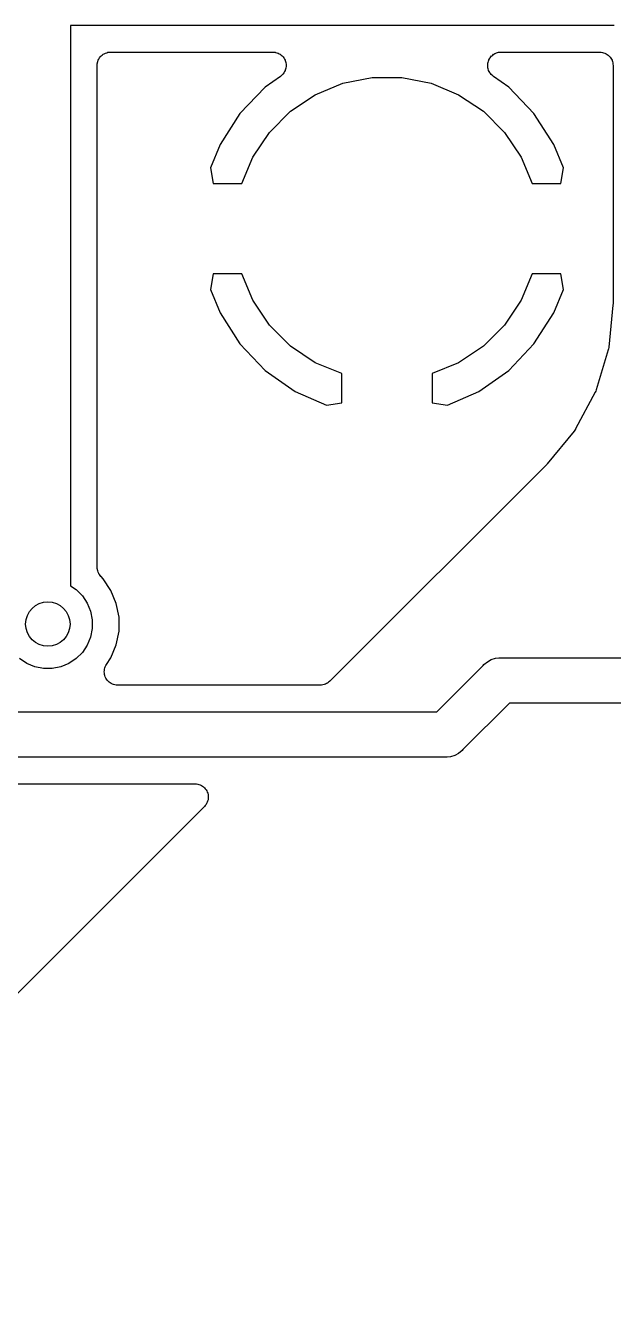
# Model space of a CAD drawing. Extents: x 4.56 to 9.01, y -5.14 to -1.86.
# Drawn here: x 8.02 to 8.1501, y -2.8359 to -2.555 of the extents above; entities that cross this region are included whole.
import ezdxf

# ---------------------------------------------------------------- set-up
doc = ezdxf.new("R2010")
doc.units = 0
doc.header["$MEASUREMENT"] = 0
doc.layers.add('BLACK', color=7, linetype='CONTINUOUS')

msp = doc.modelspace()

# ---------------------------------------------------------------- linework, layer by layer
at = {"layer": 'BLACK', "linetype": 'CONTINUOUS'}
for p, q in [((8.14975, -2.555), (8.03, -2.555)), ((8.03, -2.555), (8.03, -2.679)), ((8.15, -2.55502), (8.14975, -2.555)), ((8.15025, -2.555), (8.15, -2.55502)), ((8.0366, -2.56198), (8.03678, -2.56176)), ((8.03678, -2.56176), (8.03679, -2.56176)), ((8.03679, -2.56175), (8.03701, -2.56158)), ((8.03679, -2.56176), (8.03679, -2.56175)), ((8.03701, -2.56158), (8.03722, -2.5614)), ((8.03722, -2.5614), (8.03723, -2.56139)), ((8.03723, -2.56139), (8.03724, -2.56139)), ((8.03724, -2.56139), (8.03749, -2.56126)), ((8.03749, -2.56126), (8.03773, -2.56113)), ((8.03773, -2.56113), (8.03774, -2.56113)), ((8.03774, -2.56113), (8.03775, -2.56112)), ((8.03775, -2.56112), (8.03802, -2.56104)), ((8.03802, -2.56104), (8.03828, -2.56096)), ((8.03828, -2.56096), (8.03829, -2.56096)), ((8.03829, -2.56096), (8.0383, -2.56096)), ((8.0383, -2.56096), (8.03858, -2.56093)), ((8.03858, -2.56093), (8.03886, -2.56091)), ((8.03886, -2.56091), (8.07477, -2.56091)), ((8.07477, -2.56091), (8.07481, -2.56091)), ((8.07481, -2.56091), (8.07506, -2.56093)), ((8.07506, -2.56093), (8.07531, -2.56096)), ((8.07531, -2.56096), (8.07534, -2.56097)), ((8.07534, -2.56097), (8.07538, -2.56097)), ((8.07538, -2.56097), (8.07562, -2.56105)), ((8.07562, -2.56105), (8.07586, -2.56112)), ((8.07586, -2.56112), (8.0759, -2.56113)), ((8.0759, -2.56113), (8.07593, -2.56114)), ((8.07593, -2.56114), (8.07615, -2.56127)), ((8.07615, -2.56127), (8.07637, -2.56138)), ((8.07637, -2.56138), (8.0764, -2.5614)), ((8.0764, -2.5614), (8.07644, -2.56142)), ((8.07644, -2.56142), (8.07663, -2.56158)), ((8.07663, -2.56158), (8.07682, -2.56174)), ((8.07682, -2.56174), (8.07685, -2.56177)), ((8.07685, -2.56177), (8.07688, -2.56179)), ((8.07688, -2.56179), (8.07703, -2.56199)), ((8.12299, -2.56196), (8.12315, -2.56176)), ((8.12315, -2.56176), (8.12318, -2.56174)), ((8.12318, -2.56174), (8.12321, -2.56171)), ((8.12321, -2.56171), (8.1234, -2.56156)), ((8.1234, -2.56156), (8.1236, -2.5614)), ((8.1236, -2.5614), (8.12363, -2.56138)), ((8.12363, -2.56138), (8.12366, -2.56136)), ((8.12366, -2.56136), (8.12389, -2.56125)), ((8.12389, -2.56125), (8.12411, -2.56113)), ((8.12411, -2.56113), (8.12414, -2.56112)), ((8.12414, -2.56112), (8.12418, -2.5611)), ((8.12418, -2.5611), (8.12442, -2.56103)), ((8.12442, -2.56103), (8.12466, -2.56096)), ((8.12466, -2.56096), (8.1247, -2.56096)), ((8.1247, -2.56096), (8.12473, -2.56095)), ((8.12473, -2.56095), (8.12498, -2.56093)), ((8.12498, -2.56093), (8.12523, -2.56091)), ((8.12523, -2.56091), (8.14705, -2.56091)), ((8.14705, -2.56091), (8.14707, -2.56091)), ((8.14707, -2.56091), (8.14707, -2.56091)), ((8.14707, -2.56091), (8.14707, -2.56091)), ((8.14707, -2.56091), (8.14709, -2.56091)), ((8.14709, -2.56091), (8.14737, -2.56094)), ((8.14737, -2.56094), (8.14764, -2.56097)), ((8.14764, -2.56097), (8.14765, -2.56097)), ((8.14765, -2.56097), (8.14766, -2.56097)), ((8.14766, -2.56097), (8.14792, -2.56105)), ((8.14792, -2.56105), (8.14819, -2.56114)), ((8.14819, -2.56114), (8.1482, -2.56114)), ((8.1482, -2.56114), (8.14821, -2.56114)), ((8.14821, -2.56114), (8.14845, -2.56128)), ((8.14845, -2.56128), (8.1487, -2.56141)), ((8.1487, -2.56141), (8.14871, -2.56142)), ((8.14871, -2.56142), (8.14872, -2.56142)), ((8.14872, -2.56142), (8.14893, -2.5616)), ((8.14893, -2.5616), (8.14914, -2.56178)), ((8.14914, -2.56178), (8.14915, -2.56179)), ((8.14915, -2.56179), (8.14916, -2.56179)), ((8.14916, -2.56179), (8.14933, -2.56201)), ((8.03591, -2.56382), (8.03594, -2.56354)), ((8.03591, -2.56384), (8.03591, -2.56382)), ((8.03591, -2.56384), (8.03591, -2.56384)), ((8.03591, -2.56384), (8.03591, -2.56384)), ((8.03591, -2.56386), (8.03591, -2.56384)), ((8.03591, -2.67491), (8.03591, -2.56386)), ((8.03594, -2.56354), (8.03597, -2.56326)), ((8.03597, -2.56324), (8.03605, -2.56298)), ((8.03597, -2.56325), (8.03597, -2.56324)), ((8.03597, -2.56326), (8.03597, -2.56325)), ((8.03605, -2.56298), (8.03614, -2.56271)), ((8.03614, -2.5627), (8.03628, -2.56245)), ((8.03614, -2.56271), (8.03614, -2.5627)), ((8.03614, -2.5627), (8.03614, -2.5627)), ((8.03628, -2.56245), (8.03641, -2.56221)), ((8.03641, -2.56221), (8.03642, -2.5622)), ((8.03642, -2.56219), (8.0366, -2.56198)), ((8.03642, -2.5622), (8.03642, -2.56219)), ((8.07703, -2.56199), (8.0772, -2.56218)), ((8.0772, -2.56218), (8.07722, -2.56221)), ((8.07722, -2.56221), (8.07724, -2.56224)), ((8.07724, -2.56224), (8.07735, -2.56246)), ((8.07735, -2.56246), (8.07748, -2.56268)), ((8.07748, -2.56268), (8.07749, -2.56272)), ((8.07749, -2.56272), (8.07751, -2.56275)), ((8.07751, -2.56275), (8.07758, -2.56299)), ((8.07758, -2.56299), (8.07765, -2.56323)), ((8.07766, -2.56445), (8.07759, -2.56469)), ((8.07765, -2.56323), (8.07766, -2.56327)), ((8.07766, -2.56327), (8.07767, -2.5633)), ((8.07767, -2.56438), (8.07766, -2.56442)), ((8.07766, -2.56442), (8.07766, -2.56445)), ((8.07767, -2.5633), (8.07769, -2.56355)), ((8.07769, -2.56413), (8.07767, -2.56438)), ((8.07769, -2.56355), (8.07772, -2.56381)), ((8.07772, -2.56388), (8.07769, -2.56413)), ((8.07772, -2.56381), (8.07772, -2.56384)), ((8.07772, -2.56384), (8.07772, -2.56388)), ((8.12228, -2.56376), (8.12231, -2.56351)), ((8.12228, -2.5638), (8.12228, -2.56376)), ((8.12228, -2.56384), (8.12228, -2.5638)), ((8.1223, -2.56409), (8.12228, -2.56384)), ((8.12232, -2.56434), (8.1223, -2.56409)), ((8.12231, -2.56351), (8.12234, -2.56326)), ((8.12233, -2.56437), (8.12232, -2.56434)), ((8.12233, -2.56441), (8.12233, -2.56437)), ((8.1224, -2.56465), (8.12233, -2.56441)), ((8.12234, -2.56326), (8.12235, -2.56323)), ((8.12235, -2.56323), (8.12236, -2.56319)), ((8.12236, -2.56319), (8.12244, -2.56295)), ((8.12244, -2.56295), (8.12251, -2.56271)), ((8.12251, -2.56271), (8.12253, -2.56268)), ((8.12253, -2.56268), (8.12254, -2.56265)), ((8.12254, -2.56265), (8.12266, -2.56243)), ((8.12266, -2.56243), (8.12278, -2.56221)), ((8.12278, -2.56221), (8.12281, -2.56218)), ((8.12281, -2.56218), (8.12283, -2.56215)), ((8.12283, -2.56215), (8.12299, -2.56196)), ((8.14933, -2.56201), (8.14951, -2.56222)), ((8.14951, -2.56222), (8.14951, -2.56223)), ((8.14951, -2.56223), (8.14952, -2.56224)), ((8.14952, -2.56224), (8.14965, -2.56249)), ((8.14965, -2.56249), (8.14978, -2.56273)), ((8.14978, -2.56273), (8.14978, -2.56274)), ((8.14978, -2.56274), (8.14978, -2.56275)), ((8.14978, -2.56275), (8.14986, -2.56302)), ((8.14986, -2.56302), (8.14994, -2.56328)), ((8.14994, -2.56328), (8.14994, -2.5633)), ((8.14994, -2.5633), (8.14995, -2.5633)), ((8.14995, -2.5633), (8.14997, -2.56358)), ((8.14997, -2.56358), (8.15, -2.56386)), ((8.15, -2.56386), (8.15, -2.61664)), ((8.07646, -2.56628), (8.07308, -2.56865)), ((8.07665, -2.56611), (8.07646, -2.56628)), ((8.07685, -2.56595), (8.07665, -2.56611)), ((8.07687, -2.56592), (8.07685, -2.56595)), ((8.0769, -2.5659), (8.07687, -2.56592)), ((8.07705, -2.5657), (8.0769, -2.5659)), ((8.07722, -2.56551), (8.07705, -2.5657)), ((8.07723, -2.56548), (8.07722, -2.56551)), ((8.07726, -2.56545), (8.07723, -2.56548)), ((8.07737, -2.56522), (8.07726, -2.56545)), ((8.07749, -2.565), (8.07737, -2.56522)), ((8.0775, -2.56497), (8.07749, -2.565)), ((8.07752, -2.56493), (8.0775, -2.56497)), ((8.07759, -2.56469), (8.07752, -2.56493)), ((8.09024, -2.56782), (8.0967, -2.56654)), ((8.0967, -2.56654), (8.1033, -2.56654)), ((8.1033, -2.56654), (8.10976, -2.56782)), ((8.12247, -2.5649), (8.1224, -2.56465)), ((8.12248, -2.56493), (8.12247, -2.5649)), ((8.12249, -2.56496), (8.12248, -2.56493)), ((8.12261, -2.56519), (8.12249, -2.56496)), ((8.12272, -2.56541), (8.12261, -2.56519)), ((8.12274, -2.56544), (8.12272, -2.56541)), ((8.12276, -2.56548), (8.12274, -2.56544)), ((8.12292, -2.56567), (8.12276, -2.56548)), ((8.12307, -2.56587), (8.12292, -2.56567)), ((8.1231, -2.5659), (8.12307, -2.56587)), ((8.12312, -2.56592), (8.1231, -2.5659)), ((8.12332, -2.56609), (8.12312, -2.56592)), ((8.1235, -2.56625), (8.12332, -2.56609)), ((8.12354, -2.56628), (8.1235, -2.56625)), ((8.12692, -2.56865), (8.12354, -2.56628)), ((8.07308, -2.56865), (8.06748, -2.5745)), ((8.08415, -2.57034), (8.09024, -2.56782)), ((8.10976, -2.56782), (8.11585, -2.57034)), ((8.13252, -2.5745), (8.12692, -2.56865)), ((8.07867, -2.57401), (8.08415, -2.57034)), ((8.11585, -2.57034), (8.12133, -2.57401)), ((8.06748, -2.5745), (8.06311, -2.58137)), ((8.07401, -2.57867), (8.07867, -2.57401)), ((8.12133, -2.57401), (8.12599, -2.57867)), ((8.13689, -2.58137), (8.13252, -2.5745)), ((8.06311, -2.58137), (8.06096, -2.58655)), ((8.07034, -2.58415), (8.07401, -2.57867)), ((8.12599, -2.57867), (8.12966, -2.58415)), ((8.13904, -2.58655), (8.13689, -2.58137)), ((8.06792, -2.59), (8.07034, -2.58415)), ((8.12966, -2.58415), (8.13208, -2.59)), ((8.06096, -2.58655), (8.06153, -2.59)), ((8.13847, -2.59), (8.13904, -2.58655)), ((8.06153, -2.59), (8.06792, -2.59)), ((8.13208, -2.59), (8.13847, -2.59)), ((8.06153, -2.61), (8.06096, -2.61345)), ((8.06792, -2.61), (8.06153, -2.61)), ((8.07034, -2.61585), (8.06792, -2.61)), ((8.13208, -2.61), (8.12966, -2.61585)), ((8.13847, -2.61), (8.13208, -2.61)), ((8.13904, -2.61345), (8.13847, -2.61)), ((8.06096, -2.61345), (8.06311, -2.61863)), ((8.13689, -2.61863), (8.13904, -2.61345)), ((8.07401, -2.62133), (8.07034, -2.61585)), ((8.12966, -2.61585), (8.12599, -2.62133)), ((8.14999, -2.61693), (8.14907, -2.62625)), ((8.15, -2.61669), (8.14999, -2.61681)), ((8.14999, -2.61681), (8.14999, -2.61693)), ((8.15, -2.61664), (8.15, -2.61669)), ((8.06311, -2.61863), (8.06748, -2.6255)), ((8.13252, -2.6255), (8.13689, -2.61863)), ((8.07867, -2.62599), (8.07401, -2.62133)), ((8.12599, -2.62133), (8.12133, -2.62599)), ((8.06748, -2.6255), (8.07308, -2.63135)), ((8.08415, -2.62966), (8.07867, -2.62599)), ((8.12133, -2.62599), (8.11585, -2.62966)), ((8.12692, -2.63135), (8.13252, -2.6255)), ((8.14906, -2.6263), (8.14901, -2.62656)), ((8.14907, -2.62626), (8.14906, -2.6263)), ((8.14907, -2.62625), (8.14907, -2.62626)), ((8.14907, -2.62626), (8.14907, -2.62626)), ((8.14907, -2.62626), (8.14907, -2.62626)), ((8.14895, -2.62682), (8.14628, -2.63565)), ((8.14901, -2.62656), (8.14895, -2.62682)), ((8.07308, -2.63135), (8.07971, -2.636)), ((8.09, -2.63208), (8.08415, -2.62966)), ((8.11585, -2.62966), (8.11, -2.63208)), ((8.12029, -2.636), (8.12692, -2.63135)), ((8.09, -2.6385), (8.09, -2.63208)), ((8.11, -2.63208), (8.11, -2.6385)), ((8.07971, -2.636), (8.0866, -2.63903)), ((8.1134, -2.63903), (8.12029, -2.636)), ((8.14606, -2.63618), (8.14171, -2.64431)), ((8.14616, -2.63593), (8.14606, -2.63618)), ((8.14627, -2.63568), (8.14616, -2.63593)), ((8.14628, -2.63565), (8.14627, -2.63568)), ((8.14628, -2.63565), (8.14628, -2.63565)), ((8.14628, -2.63565), (8.14628, -2.63565)), ((8.14628, -2.63565), (8.14628, -2.63565)), ((8.0866, -2.63903), (8.09, -2.6385)), ((8.11, -2.6385), (8.1134, -2.63903)), ((8.14139, -2.64479), (8.13545, -2.65203)), ((8.14154, -2.64457), (8.14139, -2.64479)), ((8.14169, -2.64435), (8.14154, -2.64457)), ((8.14171, -2.64431), (8.14169, -2.64435)), ((8.14171, -2.64431), (8.14171, -2.64431)), ((8.14171, -2.64431), (8.14171, -2.64431)), ((8.14171, -2.64431), (8.14171, -2.64431)), ((8.13525, -2.65225), (8.08734, -2.70016)), ((8.13533, -2.65215), (8.13525, -2.65225)), ((8.13542, -2.65206), (8.13533, -2.65215)), ((8.13545, -2.65203), (8.13542, -2.65206)), ((8.03593, -2.67518), (8.03591, -2.67491)), ((8.03596, -2.67545), (8.03593, -2.67518)), ((8.03596, -2.67547), (8.03596, -2.67545)), ((8.03596, -2.67548), (8.03596, -2.67547)), ((8.03604, -2.67574), (8.03596, -2.67548)), ((8.03612, -2.67601), (8.03604, -2.67574)), ((8.03612, -2.67602), (8.03612, -2.67601)), ((8.03613, -2.67604), (8.03612, -2.67602)), ((8.03626, -2.67628), (8.03613, -2.67604)), ((8.03638, -2.67652), (8.03626, -2.67628)), ((8.03639, -2.67653), (8.03638, -2.67652)), ((8.0364, -2.67655), (8.03639, -2.67653)), ((8.03657, -2.67676), (8.0364, -2.67655)), ((8.03674, -2.67697), (8.03657, -2.67676)), ((8.03676, -2.67699), (8.03674, -2.67697)), ((8.03, -2.679), (8.03127, -2.67985)), ((8.03677, -2.677), (8.03676, -2.67699)), ((8.03676, -2.67699), (8.03676, -2.67699)), ((8.03676, -2.67699), (8.03676, -2.67699)), ((8.03723, -2.67746), (8.03677, -2.677)), ((8.03896, -2.68004), (8.03723, -2.67746)), ((8.03127, -2.67985), (8.03265, -2.68123)), ((8.03265, -2.68123), (8.03372, -2.68284)), ((8.04014, -2.68291), (8.03896, -2.68004)), ((8.03372, -2.68284), (8.03446, -2.68463)), ((8.03446, -2.68463), (8.03484, -2.68653)), ((8.04075, -2.68595), (8.04014, -2.68291)), ((8.03484, -2.68653), (8.03484, -2.68847)), ((8.04075, -2.68905), (8.04075, -2.68595)), ((8.03446, -2.69037), (8.03372, -2.69216)), ((8.03484, -2.68847), (8.03446, -2.69037)), ((8.04014, -2.69209), (8.04075, -2.68905)), ((8.03265, -2.69377), (8.03127, -2.69515)), ((8.03372, -2.69216), (8.03265, -2.69377)), ((8.03896, -2.69496), (8.04014, -2.69209)), ((8.02034, -2.69622), (8.01873, -2.69515)), ((8.02213, -2.69696), (8.02034, -2.69622)), ((8.02966, -2.69622), (8.02787, -2.69696)), ((8.03127, -2.69515), (8.02966, -2.69622)), ((8.03784, -2.69667), (8.03797, -2.69643)), ((8.03797, -2.69643), (8.03896, -2.69496)), ((8.12129, -2.69664), (8.12145, -2.69645)), ((8.12145, -2.69645), (8.12221, -2.69582)), ((8.12221, -2.69582), (8.12308, -2.69536)), ((8.12308, -2.69536), (8.12402, -2.69507)), ((8.12402, -2.69507), (8.12475, -2.695)), ((8.12475, -2.695), (8.125, -2.69498)), ((8.125, -2.69498), (8.12525, -2.695)), ((8.12525, -2.695), (8.17677, -2.695)), ((8.02403, -2.69734), (8.02213, -2.69696)), ((8.02597, -2.69734), (8.02403, -2.69734)), ((8.02787, -2.69696), (8.02597, -2.69734)), ((8.03748, -2.69805), (8.03751, -2.69777)), ((8.03748, -2.69806), (8.03748, -2.69805)), ((8.0375, -2.69834), (8.03748, -2.69806)), ((8.03748, -2.69806), (8.03748, -2.69806)), ((8.03753, -2.69862), (8.0375, -2.69834)), ((8.03751, -2.69777), (8.03753, -2.69749)), ((8.03753, -2.69749), (8.03754, -2.69748)), ((8.03753, -2.69863), (8.03753, -2.69862)), ((8.03753, -2.69864), (8.03753, -2.69863)), ((8.03761, -2.6989), (8.03753, -2.69864)), ((8.03754, -2.69748), (8.03762, -2.6972)), ((8.03754, -2.69748), (8.03754, -2.69748)), ((8.03769, -2.69918), (8.03761, -2.6989)), ((8.03762, -2.6972), (8.0377, -2.69694)), ((8.0377, -2.69919), (8.03769, -2.69918)), ((8.03769, -2.69918), (8.03769, -2.69918)), ((8.0377, -2.69694), (8.0377, -2.69693)), ((8.0377, -2.69693), (8.03771, -2.69693)), ((8.03783, -2.69944), (8.0377, -2.69919)), ((8.03771, -2.69693), (8.03784, -2.69667)), ((8.03796, -2.69969), (8.03783, -2.69944)), ((8.111, -2.70693), (8.12129, -2.69664)), ((8.03796, -2.6997), (8.03796, -2.69969)), ((8.03796, -2.69969), (8.03796, -2.69969)), ((8.03815, -2.69992), (8.03796, -2.6997)), ((8.03832, -2.70014), (8.03815, -2.69992)), ((8.03833, -2.70015), (8.03832, -2.70014)), ((8.03832, -2.70014), (8.03832, -2.70014)), ((8.03854, -2.70032), (8.03833, -2.70015)), ((8.03876, -2.70051), (8.03854, -2.70032)), ((8.03877, -2.70051), (8.03876, -2.70051)), ((8.03902, -2.70065), (8.03877, -2.70051)), ((8.03877, -2.70051), (8.03877, -2.70051)), ((8.03927, -2.70078), (8.03902, -2.70065)), ((8.03927, -2.70079), (8.03927, -2.70078)), ((8.03928, -2.70079), (8.03927, -2.70079)), ((8.03955, -2.70087), (8.03928, -2.70079)), ((8.03981, -2.70096), (8.03955, -2.70087)), ((8.03982, -2.70096), (8.03981, -2.70096)), ((8.03983, -2.70096), (8.03982, -2.70096)), ((8.0401, -2.70099), (8.03983, -2.70096)), ((8.04039, -2.70102), (8.0401, -2.70099)), ((8.0404, -2.70102), (8.04039, -2.70102)), ((8.04043, -2.70102), (8.0404, -2.70102)), ((8.0404, -2.70102), (8.0404, -2.70102)), ((8.0404, -2.70102), (8.0404, -2.70102)), ((8.08525, -2.70102), (8.04043, -2.70102)), ((8.08552, -2.701), (8.08525, -2.70102)), ((8.0858, -2.70097), (8.08552, -2.701)), ((8.08581, -2.70097), (8.0858, -2.70097)), ((8.08583, -2.70097), (8.08581, -2.70097)), ((8.08609, -2.70089), (8.08583, -2.70097)), ((8.08635, -2.70081), (8.08609, -2.70089)), ((8.08636, -2.7008), (8.08635, -2.70081)), ((8.08638, -2.7008), (8.08636, -2.7008)), ((8.08662, -2.70067), (8.08638, -2.7008)), ((8.08686, -2.70055), (8.08662, -2.70067)), ((8.08687, -2.70054), (8.08686, -2.70055)), ((8.08689, -2.70053), (8.08687, -2.70054)), ((8.0871, -2.70036), (8.08689, -2.70053)), ((8.08731, -2.70019), (8.0871, -2.70036)), ((8.08733, -2.70017), (8.08731, -2.70019)), ((8.08734, -2.70016), (8.08733, -2.70017)), ((8.08733, -2.70017), (8.08733, -2.70017)), ((8.08733, -2.70017), (8.08733, -2.70017)), ((8.12707, -2.705), (8.11678, -2.71529)), ((8.17677, -2.705), (8.12707, -2.705)), ((7.89241, -2.70693), (8.111, -2.70693)), ((8.11586, -2.71611), (8.11499, -2.71657)), ((8.11662, -2.71548), (8.11586, -2.71611)), ((8.11678, -2.71529), (8.11662, -2.71548)), ((8.11283, -2.71693), (7.89058, -2.71693)), ((8.11307, -2.71695), (8.11283, -2.71693)), ((8.11332, -2.71693), (8.11307, -2.71695)), ((8.11405, -2.71686), (8.11332, -2.71693)), ((8.11499, -2.71657), (8.11405, -2.71686)), ((7.89101, -2.72283), (8.05754, -2.72283)), ((8.05754, -2.72283), (8.05757, -2.72283)), ((8.05757, -2.72283), (8.05757, -2.72283)), ((8.05757, -2.72283), (8.05757, -2.72283)), ((8.05757, -2.72283), (8.05758, -2.72283)), ((8.05758, -2.72283), (8.05787, -2.72287)), ((8.05787, -2.72287), (8.05814, -2.7229)), ((8.05814, -2.7229), (8.05815, -2.7229)), ((8.05815, -2.7229), (8.05815, -2.7229)), ((8.05815, -2.7229), (8.05843, -2.72299)), ((8.05843, -2.72299), (8.05869, -2.72307)), ((8.05869, -2.72307), (8.0587, -2.72307)), ((8.0587, -2.72307), (8.0587, -2.72307)), ((8.0587, -2.72307), (8.05896, -2.72321)), ((8.05896, -2.72321), (8.0592, -2.72334)), ((8.0592, -2.72334), (8.0592, -2.72335)), ((8.0592, -2.72335), (8.05921, -2.72335)), ((8.05921, -2.72335), (8.05942, -2.72353)), ((8.05942, -2.72353), (8.05964, -2.72371)), ((8.05964, -2.72371), (8.05964, -2.72372)), ((8.05964, -2.72372), (8.05965, -2.72372)), ((8.05965, -2.72372), (8.05982, -2.72394)), ((8.05982, -2.72394), (8.06, -2.72416)), ((8.06, -2.72416), (8.06, -2.72417)), ((8.06, -2.72417), (8.06001, -2.72417)), ((8.06001, -2.72417), (8.06014, -2.72442)), ((8.06014, -2.72442), (8.06027, -2.72467)), ((8.06027, -2.72467), (8.06027, -2.72468)), ((8.06027, -2.72468), (8.06027, -2.72468)), ((8.06027, -2.72468), (8.06035, -2.72495)), ((8.05999, -2.72744), (8.05981, -2.72766)), ((8.06012, -2.72718), (8.05999, -2.72743)), ((8.05999, -2.72743), (8.05999, -2.72743)), ((8.05999, -2.72743), (8.05999, -2.72744)), ((8.06026, -2.72693), (8.06012, -2.72718)), ((8.06034, -2.72666), (8.06026, -2.72692)), ((8.06026, -2.72692), (8.06026, -2.72693)), ((8.06026, -2.72693), (8.06026, -2.72693)), ((8.06043, -2.72638), (8.06034, -2.72666)), ((8.06035, -2.72495), (8.06044, -2.72522)), ((8.06046, -2.72608), (8.06043, -2.72637)), ((8.06043, -2.72637), (8.06043, -2.72638)), ((8.06043, -2.72638), (8.06043, -2.72638)), ((8.06044, -2.72522), (8.06044, -2.72523)), ((8.06044, -2.72523), (8.06044, -2.72523)), ((8.06044, -2.72523), (8.06046, -2.72551)), ((8.06046, -2.72551), (8.06049, -2.7258)), ((8.06049, -2.72581), (8.06046, -2.72608)), ((8.06049, -2.7258), (8.06049, -2.7258)), ((8.06049, -2.7258), (8.06049, -2.72581)), ((8.05963, -2.72787), (7.92725, -2.86025)), ((8.05981, -2.72766), (8.05963, -2.72787))]:
    msp.add_line(p, q, dxfattribs=at)
at = {"layer": 'BLACK'}
msp.add_circle((8.025, -2.6875), 0.00492, dxfattribs=at)

doc.saveas('drawing.dxf')
